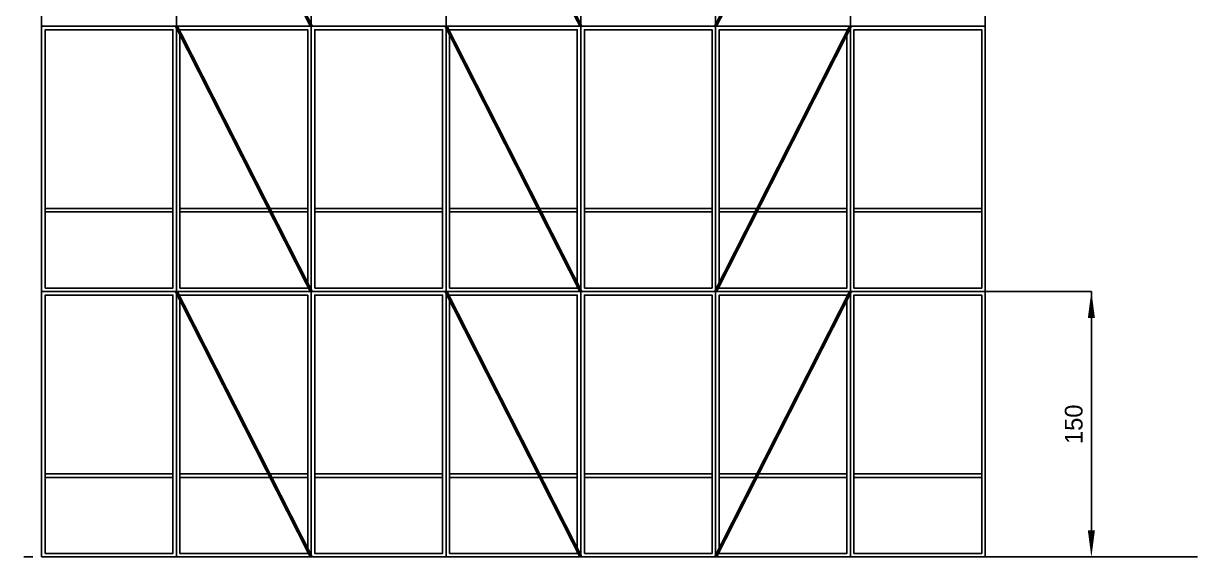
# Model space of a CAD drawing. Header units: metres. Extents: x -300 to 4827, y -95 to 2390.
# Drawn here: x 4163 to 4827, y 38 to 342 of the extents above; entities that cross this region are included whole.
import ezdxf
from ezdxf.enums import TextEntityAlignment as Align

# ---------------------------------------------------------------- set-up
doc = ezdxf.new("R2010")
doc.units = ezdxf.units.M
doc.linetypes.add('DASHED', pattern=[10, 5, -5])
for name, color, linetype in [('base_line', 7, 'CONTINUOUS'), ('diagonal_braces', 5, 'CONTINUOUS'), ('rect_polygon', 7, 'CONTINUOUS'), ('rung', 7, 'CONTINUOUS'), ('space_line', 7, 'DASHED')]:
    doc.layers.add(name, color=color, linetype=linetype)

msp = doc.modelspace()

# ---------------------------------------------------------------- linework, layer by layer
at = {"layer": 'base_line'}
for p, q in [((4706.8, 190), (4766.8, 190)), ((4766.8, 55), (4766.8, 190)), ((4173.4, 40), (4826.8, 40))]:
    msp.add_line(p, q, dxfattribs=at)
for points in [[(4766.8, 175, 4, 0.05, 0), (4766.8, 190, 4, 0.05, 0)], [(4766.8, 55, 4, 0.05, 0), (4766.8, 40, 4, 0.05, 0)]]:
    msp.add_lwpolyline(points, format="xyseb", dxfattribs=at)
at = {"layer": 'diagonal_braces'}
for points in [[(4249.6, 490, 2, 2, 0), (4325.8, 340, 2, 2, 0)], [(4249.6, 490, 2, 2, 0), (4325.8, 340, 2, 2, 0)], [(4249.6, 490, 2, 2, 0), (4325.8, 340, 2, 2, 0)], [(4249.6, 490, 2, 2, 0), (4325.8, 340, 2, 2, 0)], [(4249.6, 490, 2, 2, 0), (4325.8, 340, 2, 2, 0)], [(4249.6, 490, 2, 2, 0), (4325.8, 340, 2, 2, 0)], [(4249.6, 490, 2, 2, 0), (4325.8, 340, 2, 2, 0)], [(4249.6, 490, 2, 2, 0), (4325.8, 340, 2, 2, 0)], [(4402, 490, 2, 2, 0), (4478.2, 340, 2, 2, 0)], [(4402, 490, 2, 2, 0), (4478.2, 340, 2, 2, 0)], [(4402, 490, 2, 2, 0), (4478.2, 340, 2, 2, 0)], [(4402, 490, 2, 2, 0), (4478.2, 340, 2, 2, 0)], [(4402, 490, 2, 2, 0), (4478.2, 340, 2, 2, 0)], [(4402, 490, 2, 2, 0), (4478.2, 340, 2, 2, 0)], [(4402, 490, 2, 2, 0), (4478.2, 340, 2, 2, 0)], [(4402, 490, 2, 2, 0), (4478.2, 340, 2, 2, 0)], [(4554.4, 340, 2, 2, 0), (4630.6, 490, 2, 2, 0)], [(4554.4, 340, 2, 2, 0), (4630.6, 490, 2, 2, 0)], [(4554.4, 340, 2, 2, 0), (4630.6, 490, 2, 2, 0)], [(4554.4, 340, 2, 2, 0), (4630.6, 490, 2, 2, 0)], [(4554.4, 340, 2, 2, 0), (4630.6, 490, 2, 2, 0)], [(4554.4, 340, 2, 2, 0), (4630.6, 490, 2, 2, 0)], [(4554.4, 340, 2, 2, 0), (4630.6, 490, 2, 2, 0)], [(4554.4, 340, 2, 2, 0), (4630.6, 490, 2, 2, 0)], [(4249.6, 340, 2, 2, 0), (4325.8, 190, 2, 2, 0)], [(4249.6, 340, 2, 2, 0), (4325.8, 190, 2, 2, 0)], [(4249.6, 340, 2, 2, 0), (4325.8, 190, 2, 2, 0)], [(4249.6, 340, 2, 2, 0), (4325.8, 190, 2, 2, 0)], [(4249.6, 340, 2, 2, 0), (4325.8, 190, 2, 2, 0)], [(4249.6, 340, 2, 2, 0), (4325.8, 190, 2, 2, 0)], [(4249.6, 340, 2, 2, 0), (4325.8, 190, 2, 2, 0)], [(4249.6, 340, 2, 2, 0), (4325.8, 190, 2, 2, 0)], [(4402, 340, 2, 2, 0), (4478.2, 190, 2, 2, 0)], [(4402, 340, 2, 2, 0), (4478.2, 190, 2, 2, 0)], [(4402, 340, 2, 2, 0), (4478.2, 190, 2, 2, 0)], [(4402, 340, 2, 2, 0), (4478.2, 190, 2, 2, 0)], [(4402, 340, 2, 2, 0), (4478.2, 190, 2, 2, 0)], [(4402, 340, 2, 2, 0), (4478.2, 190, 2, 2, 0)], [(4402, 340, 2, 2, 0), (4478.2, 190, 2, 2, 0)], [(4402, 340, 2, 2, 0), (4478.2, 190, 2, 2, 0)], [(4554.4, 190, 2, 2, 0), (4630.6, 340, 2, 2, 0)], [(4554.4, 190, 2, 2, 0), (4630.6, 340, 2, 2, 0)], [(4554.4, 190, 2, 2, 0), (4630.6, 340, 2, 2, 0)], [(4554.4, 190, 2, 2, 0), (4630.6, 340, 2, 2, 0)], [(4554.4, 190, 2, 2, 0), (4630.6, 340, 2, 2, 0)], [(4554.4, 190, 2, 2, 0), (4630.6, 340, 2, 2, 0)], [(4554.4, 190, 2, 2, 0), (4630.6, 340, 2, 2, 0)], [(4554.4, 190, 2, 2, 0), (4630.6, 340, 2, 2, 0)], [(4249.6, 190, 2, 2, 0), (4325.8, 40, 2, 2, 0)], [(4249.6, 190, 2, 2, 0), (4325.8, 40, 2, 2, 0)], [(4249.6, 190, 2, 2, 0), (4325.8, 40, 2, 2, 0)], [(4249.6, 190, 2, 2, 0), (4325.8, 40, 2, 2, 0)], [(4249.6, 190, 2, 2, 0), (4325.8, 40, 2, 2, 0)], [(4249.6, 190, 2, 2, 0), (4325.8, 40, 2, 2, 0)], [(4249.6, 190, 2, 2, 0), (4325.8, 40, 2, 2, 0)], [(4249.6, 190, 2, 2, 0), (4325.8, 40, 2, 2, 0)], [(4402, 190, 2, 2, 0), (4478.2, 40, 2, 2, 0)], [(4402, 190, 2, 2, 0), (4478.2, 40, 2, 2, 0)], [(4402, 190, 2, 2, 0), (4478.2, 40, 2, 2, 0)], [(4402, 190, 2, 2, 0), (4478.2, 40, 2, 2, 0)], [(4402, 190, 2, 2, 0), (4478.2, 40, 2, 2, 0)], [(4402, 190, 2, 2, 0), (4478.2, 40, 2, 2, 0)], [(4402, 190, 2, 2, 0), (4478.2, 40, 2, 2, 0)], [(4402, 190, 2, 2, 0), (4478.2, 40, 2, 2, 0)], [(4554.4, 40, 2, 2, 0), (4630.6, 190, 2, 2, 0)], [(4554.4, 40, 2, 2, 0), (4630.6, 190, 2, 2, 0)], [(4554.4, 40, 2, 2, 0), (4630.6, 190, 2, 2, 0)], [(4554.4, 40, 2, 2, 0), (4630.6, 190, 2, 2, 0)], [(4554.4, 40, 2, 2, 0), (4630.6, 190, 2, 2, 0)], [(4554.4, 40, 2, 2, 0), (4630.6, 190, 2, 2, 0)], [(4554.4, 40, 2, 2, 0), (4630.6, 190, 2, 2, 0)], [(4554.4, 40, 2, 2, 0), (4630.6, 190, 2, 2, 0)]]:
    msp.add_lwpolyline(points, format="xyseb", dxfattribs=at)
at = {"layer": 'rect_polygon'}
for points in [[(4173.4, 340), (4173.4, 490), (4249.6, 490), (4249.6, 340)], [(4173.4, 340), (4173.4, 490), (4249.6, 490), (4249.6, 340)], [(4173.4, 340), (4173.4, 490), (4249.6, 490), (4249.6, 340)], [(4173.4, 340), (4173.4, 490), (4249.6, 490), (4249.6, 340)], [(4173.4, 340), (4173.4, 490), (4249.6, 490), (4249.6, 340)], [(4173.4, 340), (4173.4, 490), (4249.6, 490), (4249.6, 340)], [(4173.4, 340), (4173.4, 490), (4249.6, 490), (4249.6, 340)], [(4173.4, 340), (4173.4, 490), (4249.6, 490), (4249.6, 340)], [(4249.6, 340), (4249.6, 490), (4325.8, 490), (4325.8, 340)], [(4249.6, 340), (4249.6, 490), (4325.8, 490), (4325.8, 340)], [(4249.6, 340), (4249.6, 490), (4325.8, 490), (4325.8, 340)], [(4249.6, 340), (4249.6, 490), (4325.8, 490), (4325.8, 340)], [(4249.6, 340), (4249.6, 490), (4325.8, 490), (4325.8, 340)], [(4249.6, 340), (4249.6, 490), (4325.8, 490), (4325.8, 340)], [(4249.6, 340), (4249.6, 490), (4325.8, 490), (4325.8, 340)], [(4249.6, 340), (4249.6, 490), (4325.8, 490), (4325.8, 340)], [(4325.8, 340), (4325.8, 490), (4402, 490), (4402, 340)], [(4325.8, 340), (4325.8, 490), (4402, 490), (4402, 340)], [(4325.8, 340), (4325.8, 490), (4402, 490), (4402, 340)], [(4325.8, 340), (4325.8, 490), (4402, 490), (4402, 340)], [(4325.8, 340), (4325.8, 490), (4402, 490), (4402, 340)], [(4325.8, 340), (4325.8, 490), (4402, 490), (4402, 340)], [(4325.8, 340), (4325.8, 490), (4402, 490), (4402, 340)], [(4325.8, 340), (4325.8, 490), (4402, 490), (4402, 340)], [(4402, 340), (4402, 490), (4478.2, 490), (4478.2, 340)], [(4402, 340), (4402, 490), (4478.2, 490), (4478.2, 340)], [(4402, 340), (4402, 490), (4478.2, 490), (4478.2, 340)], [(4402, 340), (4402, 490), (4478.2, 490), (4478.2, 340)], [(4402, 340), (4402, 490), (4478.2, 490), (4478.2, 340)], [(4402, 340), (4402, 490), (4478.2, 490), (4478.2, 340)], [(4402, 340), (4402, 490), (4478.2, 490), (4478.2, 340)], [(4402, 340), (4402, 490), (4478.2, 490), (4478.2, 340)], [(4478.2, 340), (4478.2, 490), (4554.4, 490), (4554.4, 340)], [(4478.2, 340), (4478.2, 490), (4554.4, 490), (4554.4, 340)], [(4478.2, 340), (4478.2, 490), (4554.4, 490), (4554.4, 340)], [(4478.2, 340), (4478.2, 490), (4554.4, 490), (4554.4, 340)], [(4478.2, 340), (4478.2, 490), (4554.4, 490), (4554.4, 340)], [(4478.2, 340), (4478.2, 490), (4554.4, 490), (4554.4, 340)], [(4478.2, 340), (4478.2, 490), (4554.4, 490), (4554.4, 340)], [(4478.2, 340), (4478.2, 490), (4554.4, 490), (4554.4, 340)], [(4554.4, 340), (4554.4, 490), (4630.6, 490), (4630.6, 340)], [(4554.4, 340), (4554.4, 490), (4630.6, 490), (4630.6, 340)], [(4554.4, 340), (4554.4, 490), (4630.6, 490), (4630.6, 340)], [(4554.4, 340), (4554.4, 490), (4630.6, 490), (4630.6, 340)], [(4554.4, 340), (4554.4, 490), (4630.6, 490), (4630.6, 340)], [(4554.4, 340), (4554.4, 490), (4630.6, 490), (4630.6, 340)], [(4554.4, 340), (4554.4, 490), (4630.6, 490), (4630.6, 340)], [(4554.4, 340), (4554.4, 490), (4630.6, 490), (4630.6, 340)], [(4630.6, 340), (4630.6, 490), (4706.8, 490), (4706.8, 340)], [(4630.6, 340), (4630.6, 490), (4706.8, 490), (4706.8, 340)], [(4630.6, 340), (4630.6, 490), (4706.8, 490), (4706.8, 340)], [(4630.6, 340), (4630.6, 490), (4706.8, 490), (4706.8, 340)], [(4630.6, 340), (4630.6, 490), (4706.8, 490), (4706.8, 340)], [(4630.6, 340), (4630.6, 490), (4706.8, 490), (4706.8, 340)], [(4630.6, 340), (4630.6, 490), (4706.8, 490), (4706.8, 340)], [(4630.6, 340), (4630.6, 490), (4706.8, 490), (4706.8, 340)], [(4173.4, 190), (4173.4, 340), (4249.6, 340), (4249.6, 190)], [(4173.4, 190), (4173.4, 340), (4249.6, 340), (4249.6, 190)], [(4173.4, 190), (4173.4, 340), (4249.6, 340), (4249.6, 190)], [(4173.4, 190), (4173.4, 340), (4249.6, 340), (4249.6, 190)], [(4173.4, 190), (4173.4, 340), (4249.6, 340), (4249.6, 190)], [(4173.4, 190), (4173.4, 340), (4249.6, 340), (4249.6, 190)], [(4173.4, 190), (4173.4, 340), (4249.6, 340), (4249.6, 190)], [(4173.4, 190), (4173.4, 340), (4249.6, 340), (4249.6, 190)], [(4249.6, 190), (4249.6, 340), (4325.8, 340), (4325.8, 190)], [(4249.6, 190), (4249.6, 340), (4325.8, 340), (4325.8, 190)], [(4249.6, 190), (4249.6, 340), (4325.8, 340), (4325.8, 190)], [(4249.6, 190), (4249.6, 340), (4325.8, 340), (4325.8, 190)], [(4249.6, 190), (4249.6, 340), (4325.8, 340), (4325.8, 190)], [(4249.6, 190), (4249.6, 340), (4325.8, 340), (4325.8, 190)], [(4249.6, 190), (4249.6, 340), (4325.8, 340), (4325.8, 190)], [(4249.6, 190), (4249.6, 340), (4325.8, 340), (4325.8, 190)], [(4325.8, 190), (4325.8, 340), (4402, 340), (4402, 190)], [(4325.8, 190), (4325.8, 340), (4402, 340), (4402, 190)], [(4325.8, 190), (4325.8, 340), (4402, 340), (4402, 190)], [(4325.8, 190), (4325.8, 340), (4402, 340), (4402, 190)], [(4325.8, 190), (4325.8, 340), (4402, 340), (4402, 190)], [(4325.8, 190), (4325.8, 340), (4402, 340), (4402, 190)], [(4325.8, 190), (4325.8, 340), (4402, 340), (4402, 190)], [(4325.8, 190), (4325.8, 340), (4402, 340), (4402, 190)], [(4402, 190), (4402, 340), (4478.2, 340), (4478.2, 190)], [(4402, 190), (4402, 340), (4478.2, 340), (4478.2, 190)], [(4402, 190), (4402, 340), (4478.2, 340), (4478.2, 190)], [(4402, 190), (4402, 340), (4478.2, 340), (4478.2, 190)], [(4402, 190), (4402, 340), (4478.2, 340), (4478.2, 190)], [(4402, 190), (4402, 340), (4478.2, 340), (4478.2, 190)], [(4402, 190), (4402, 340), (4478.2, 340), (4478.2, 190)], [(4402, 190), (4402, 340), (4478.2, 340), (4478.2, 190)], [(4478.2, 190), (4478.2, 340), (4554.4, 340), (4554.4, 190)], [(4478.2, 190), (4478.2, 340), (4554.4, 340), (4554.4, 190)], [(4478.2, 190), (4478.2, 340), (4554.4, 340), (4554.4, 190)], [(4478.2, 190), (4478.2, 340), (4554.4, 340), (4554.4, 190)], [(4478.2, 190), (4478.2, 340), (4554.4, 340), (4554.4, 190)], [(4478.2, 190), (4478.2, 340), (4554.4, 340), (4554.4, 190)], [(4478.2, 190), (4478.2, 340), (4554.4, 340), (4554.4, 190)], [(4478.2, 190), (4478.2, 340), (4554.4, 340), (4554.4, 190)], [(4554.4, 190), (4554.4, 340), (4630.6, 340), (4630.6, 190)], [(4554.4, 190), (4554.4, 340), (4630.6, 340), (4630.6, 190)], [(4554.4, 190), (4554.4, 340), (4630.6, 340), (4630.6, 190)], [(4554.4, 190), (4554.4, 340), (4630.6, 340), (4630.6, 190)], [(4554.4, 190), (4554.4, 340), (4630.6, 340), (4630.6, 190)], [(4554.4, 190), (4554.4, 340), (4630.6, 340), (4630.6, 190)], [(4554.4, 190), (4554.4, 340), (4630.6, 340), (4630.6, 190)], [(4554.4, 190), (4554.4, 340), (4630.6, 340), (4630.6, 190)], [(4630.6, 190), (4630.6, 340), (4706.8, 340), (4706.8, 190)], [(4630.6, 190), (4630.6, 340), (4706.8, 340), (4706.8, 190)], [(4630.6, 190), (4630.6, 340), (4706.8, 340), (4706.8, 190)], [(4630.6, 190), (4630.6, 340), (4706.8, 340), (4706.8, 190)], [(4630.6, 190), (4630.6, 340), (4706.8, 340), (4706.8, 190)], [(4630.6, 190), (4630.6, 340), (4706.8, 340), (4706.8, 190)], [(4630.6, 190), (4630.6, 340), (4706.8, 340), (4706.8, 190)], [(4630.6, 190), (4630.6, 340), (4706.8, 340), (4706.8, 190)], [(4175.4, 192), (4175.4, 338), (4247.6, 338), (4247.6, 192)], [(4175.4, 192), (4175.4, 338), (4247.6, 338), (4247.6, 192)], [(4175.4, 192), (4175.4, 338), (4247.6, 338), (4247.6, 192)], [(4175.4, 192), (4175.4, 338), (4247.6, 338), (4247.6, 192)], [(4175.4, 192), (4175.4, 338), (4247.6, 338), (4247.6, 192)], [(4175.4, 192), (4175.4, 338), (4247.6, 338), (4247.6, 192)], [(4175.4, 192), (4175.4, 338), (4247.6, 338), (4247.6, 192)], [(4175.4, 192), (4175.4, 338), (4247.6, 338), (4247.6, 192)], [(4251.6, 192), (4251.6, 338), (4323.8, 338), (4323.8, 192)], [(4251.6, 192), (4251.6, 338), (4323.8, 338), (4323.8, 192)], [(4251.6, 192), (4251.6, 338), (4323.8, 338), (4323.8, 192)], [(4251.6, 192), (4251.6, 338), (4323.8, 338), (4323.8, 192)], [(4251.6, 192), (4251.6, 338), (4323.8, 338), (4323.8, 192)], [(4251.6, 192), (4251.6, 338), (4323.8, 338), (4323.8, 192)], [(4251.6, 192), (4251.6, 338), (4323.8, 338), (4323.8, 192)], [(4251.6, 192), (4251.6, 338), (4323.8, 338), (4323.8, 192)], [(4327.8, 192), (4327.8, 338), (4400, 338), (4400, 192)], [(4327.8, 192), (4327.8, 338), (4400, 338), (4400, 192)], [(4327.8, 192), (4327.8, 338), (4400, 338), (4400, 192)], [(4327.8, 192), (4327.8, 338), (4400, 338), (4400, 192)], [(4327.8, 192), (4327.8, 338), (4400, 338), (4400, 192)], [(4327.8, 192), (4327.8, 338), (4400, 338), (4400, 192)], [(4327.8, 192), (4327.8, 338), (4400, 338), (4400, 192)], [(4327.8, 192), (4327.8, 338), (4400, 338), (4400, 192)], [(4404, 192), (4404, 338), (4476.2, 338), (4476.2, 192)], [(4404, 192), (4404, 338), (4476.2, 338), (4476.2, 192)], [(4404, 192), (4404, 338), (4476.2, 338), (4476.2, 192)], [(4404, 192), (4404, 338), (4476.2, 338), (4476.2, 192)], [(4404, 192), (4404, 338), (4476.2, 338), (4476.2, 192)], [(4404, 192), (4404, 338), (4476.2, 338), (4476.2, 192)], [(4404, 192), (4404, 338), (4476.2, 338), (4476.2, 192)], [(4404, 192), (4404, 338), (4476.2, 338), (4476.2, 192)], [(4480.2, 192), (4480.2, 338), (4552.4, 338), (4552.4, 192)], [(4480.2, 192), (4480.2, 338), (4552.4, 338), (4552.4, 192)], [(4480.2, 192), (4480.2, 338), (4552.4, 338), (4552.4, 192)], [(4480.2, 192), (4480.2, 338), (4552.4, 338), (4552.4, 192)], [(4480.2, 192), (4480.2, 338), (4552.4, 338), (4552.4, 192)], [(4480.2, 192), (4480.2, 338), (4552.4, 338), (4552.4, 192)], [(4480.2, 192), (4480.2, 338), (4552.4, 338), (4552.4, 192)], [(4480.2, 192), (4480.2, 338), (4552.4, 338), (4552.4, 192)], [(4556.4, 192), (4556.4, 338), (4628.6, 338), (4628.6, 192)], [(4556.4, 192), (4556.4, 338), (4628.6, 338), (4628.6, 192)], [(4556.4, 192), (4556.4, 338), (4628.6, 338), (4628.6, 192)], [(4556.4, 192), (4556.4, 338), (4628.6, 338), (4628.6, 192)], [(4556.4, 192), (4556.4, 338), (4628.6, 338), (4628.6, 192)], [(4556.4, 192), (4556.4, 338), (4628.6, 338), (4628.6, 192)], [(4556.4, 192), (4556.4, 338), (4628.6, 338), (4628.6, 192)], [(4556.4, 192), (4556.4, 338), (4628.6, 338), (4628.6, 192)], [(4632.6, 192), (4632.6, 338), (4704.8, 338), (4704.8, 192)], [(4632.6, 192), (4632.6, 338), (4704.8, 338), (4704.8, 192)], [(4632.6, 192), (4632.6, 338), (4704.8, 338), (4704.8, 192)], [(4632.6, 192), (4632.6, 338), (4704.8, 338), (4704.8, 192)], [(4632.6, 192), (4632.6, 338), (4704.8, 338), (4704.8, 192)], [(4632.6, 192), (4632.6, 338), (4704.8, 338), (4704.8, 192)], [(4632.6, 192), (4632.6, 338), (4704.8, 338), (4704.8, 192)], [(4632.6, 192), (4632.6, 338), (4704.8, 338), (4704.8, 192)], [(4173.4, 40), (4173.4, 190), (4249.6, 190), (4249.6, 40)], [(4173.4, 40), (4173.4, 190), (4249.6, 190), (4249.6, 40)], [(4173.4, 40), (4173.4, 190), (4249.6, 190), (4249.6, 40)], [(4173.4, 40), (4173.4, 190), (4249.6, 190), (4249.6, 40)], [(4173.4, 40), (4173.4, 190), (4249.6, 190), (4249.6, 40)], [(4173.4, 40), (4173.4, 190), (4249.6, 190), (4249.6, 40)], [(4173.4, 40), (4173.4, 190), (4249.6, 190), (4249.6, 40)], [(4173.4, 40), (4173.4, 190), (4249.6, 190), (4249.6, 40)], [(4175.4, 42), (4175.4, 188), (4247.6, 188), (4247.6, 42)], [(4175.4, 42), (4175.4, 188), (4247.6, 188), (4247.6, 42)], [(4175.4, 42), (4175.4, 188), (4247.6, 188), (4247.6, 42)], [(4175.4, 42), (4175.4, 188), (4247.6, 188), (4247.6, 42)], [(4175.4, 42), (4175.4, 188), (4247.6, 188), (4247.6, 42)], [(4175.4, 42), (4175.4, 188), (4247.6, 188), (4247.6, 42)], [(4175.4, 42), (4175.4, 188), (4247.6, 188), (4247.6, 42)], [(4175.4, 42), (4175.4, 188), (4247.6, 188), (4247.6, 42)], [(4249.6, 40), (4249.6, 190), (4325.8, 190), (4325.8, 40)], [(4249.6, 40), (4249.6, 190), (4325.8, 190), (4325.8, 40)], [(4249.6, 40), (4249.6, 190), (4325.8, 190), (4325.8, 40)], [(4249.6, 40), (4249.6, 190), (4325.8, 190), (4325.8, 40)], [(4249.6, 40), (4249.6, 190), (4325.8, 190), (4325.8, 40)], [(4249.6, 40), (4249.6, 190), (4325.8, 190), (4325.8, 40)], [(4249.6, 40), (4249.6, 190), (4325.8, 190), (4325.8, 40)], [(4249.6, 40), (4249.6, 190), (4325.8, 190), (4325.8, 40)], [(4251.6, 42), (4251.6, 188), (4323.8, 188), (4323.8, 42)], [(4251.6, 42), (4251.6, 188), (4323.8, 188), (4323.8, 42)], [(4251.6, 42), (4251.6, 188), (4323.8, 188), (4323.8, 42)], [(4251.6, 42), (4251.6, 188), (4323.8, 188), (4323.8, 42)], [(4251.6, 42), (4251.6, 188), (4323.8, 188), (4323.8, 42)], [(4251.6, 42), (4251.6, 188), (4323.8, 188), (4323.8, 42)], [(4251.6, 42), (4251.6, 188), (4323.8, 188), (4323.8, 42)], [(4251.6, 42), (4251.6, 188), (4323.8, 188), (4323.8, 42)], [(4325.8, 40), (4325.8, 190), (4402, 190), (4402, 40)], [(4325.8, 40), (4325.8, 190), (4402, 190), (4402, 40)], [(4325.8, 40), (4325.8, 190), (4402, 190), (4402, 40)], [(4325.8, 40), (4325.8, 190), (4402, 190), (4402, 40)], [(4325.8, 40), (4325.8, 190), (4402, 190), (4402, 40)], [(4325.8, 40), (4325.8, 190), (4402, 190), (4402, 40)], [(4325.8, 40), (4325.8, 190), (4402, 190), (4402, 40)], [(4325.8, 40), (4325.8, 190), (4402, 190), (4402, 40)], [(4327.8, 42), (4327.8, 188), (4400, 188), (4400, 42)], [(4327.8, 42), (4327.8, 188), (4400, 188), (4400, 42)], [(4327.8, 42), (4327.8, 188), (4400, 188), (4400, 42)], [(4327.8, 42), (4327.8, 188), (4400, 188), (4400, 42)], [(4327.8, 42), (4327.8, 188), (4400, 188), (4400, 42)], [(4327.8, 42), (4327.8, 188), (4400, 188), (4400, 42)], [(4327.8, 42), (4327.8, 188), (4400, 188), (4400, 42)], [(4327.8, 42), (4327.8, 188), (4400, 188), (4400, 42)], [(4402, 40), (4402, 190), (4478.2, 190), (4478.2, 40)], [(4402, 40), (4402, 190), (4478.2, 190), (4478.2, 40)], [(4402, 40), (4402, 190), (4478.2, 190), (4478.2, 40)], [(4402, 40), (4402, 190), (4478.2, 190), (4478.2, 40)], [(4402, 40), (4402, 190), (4478.2, 190), (4478.2, 40)], [(4402, 40), (4402, 190), (4478.2, 190), (4478.2, 40)], [(4402, 40), (4402, 190), (4478.2, 190), (4478.2, 40)], [(4402, 40), (4402, 190), (4478.2, 190), (4478.2, 40)], [(4404, 42), (4404, 188), (4476.2, 188), (4476.2, 42)], [(4404, 42), (4404, 188), (4476.2, 188), (4476.2, 42)], [(4404, 42), (4404, 188), (4476.2, 188), (4476.2, 42)], [(4404, 42), (4404, 188), (4476.2, 188), (4476.2, 42)], [(4404, 42), (4404, 188), (4476.2, 188), (4476.2, 42)], [(4404, 42), (4404, 188), (4476.2, 188), (4476.2, 42)], [(4404, 42), (4404, 188), (4476.2, 188), (4476.2, 42)], [(4404, 42), (4404, 188), (4476.2, 188), (4476.2, 42)], [(4478.2, 40), (4478.2, 190), (4554.4, 190), (4554.4, 40)], [(4478.2, 40), (4478.2, 190), (4554.4, 190), (4554.4, 40)], [(4478.2, 40), (4478.2, 190), (4554.4, 190), (4554.4, 40)], [(4478.2, 40), (4478.2, 190), (4554.4, 190), (4554.4, 40)], [(4478.2, 40), (4478.2, 190), (4554.4, 190), (4554.4, 40)], [(4478.2, 40), (4478.2, 190), (4554.4, 190), (4554.4, 40)], [(4478.2, 40), (4478.2, 190), (4554.4, 190), (4554.4, 40)], [(4478.2, 40), (4478.2, 190), (4554.4, 190), (4554.4, 40)], [(4480.2, 42), (4480.2, 188), (4552.4, 188), (4552.4, 42)], [(4480.2, 42), (4480.2, 188), (4552.4, 188), (4552.4, 42)], [(4480.2, 42), (4480.2, 188), (4552.4, 188), (4552.4, 42)], [(4480.2, 42), (4480.2, 188), (4552.4, 188), (4552.4, 42)], [(4480.2, 42), (4480.2, 188), (4552.4, 188), (4552.4, 42)], [(4480.2, 42), (4480.2, 188), (4552.4, 188), (4552.4, 42)], [(4480.2, 42), (4480.2, 188), (4552.4, 188), (4552.4, 42)], [(4480.2, 42), (4480.2, 188), (4552.4, 188), (4552.4, 42)], [(4554.4, 40), (4554.4, 190), (4630.6, 190), (4630.6, 40)], [(4554.4, 40), (4554.4, 190), (4630.6, 190), (4630.6, 40)], [(4554.4, 40), (4554.4, 190), (4630.6, 190), (4630.6, 40)], [(4554.4, 40), (4554.4, 190), (4630.6, 190), (4630.6, 40)], [(4554.4, 40), (4554.4, 190), (4630.6, 190), (4630.6, 40)], [(4554.4, 40), (4554.4, 190), (4630.6, 190), (4630.6, 40)], [(4554.4, 40), (4554.4, 190), (4630.6, 190), (4630.6, 40)], [(4554.4, 40), (4554.4, 190), (4630.6, 190), (4630.6, 40)], [(4556.4, 42), (4556.4, 188), (4628.6, 188), (4628.6, 42)], [(4556.4, 42), (4556.4, 188), (4628.6, 188), (4628.6, 42)], [(4556.4, 42), (4556.4, 188), (4628.6, 188), (4628.6, 42)], [(4556.4, 42), (4556.4, 188), (4628.6, 188), (4628.6, 42)], [(4556.4, 42), (4556.4, 188), (4628.6, 188), (4628.6, 42)], [(4556.4, 42), (4556.4, 188), (4628.6, 188), (4628.6, 42)], [(4556.4, 42), (4556.4, 188), (4628.6, 188), (4628.6, 42)], [(4556.4, 42), (4556.4, 188), (4628.6, 188), (4628.6, 42)], [(4630.6, 40), (4630.6, 190), (4706.8, 190), (4706.8, 40)], [(4630.6, 40), (4630.6, 190), (4706.8, 190), (4706.8, 40)], [(4630.6, 40), (4630.6, 190), (4706.8, 190), (4706.8, 40)], [(4630.6, 40), (4630.6, 190), (4706.8, 190), (4706.8, 40)], [(4630.6, 40), (4630.6, 190), (4706.8, 190), (4706.8, 40)], [(4630.6, 40), (4630.6, 190), (4706.8, 190), (4706.8, 40)], [(4630.6, 40), (4630.6, 190), (4706.8, 190), (4706.8, 40)], [(4630.6, 40), (4630.6, 190), (4706.8, 190), (4706.8, 40)], [(4632.6, 42), (4632.6, 188), (4704.8, 188), (4704.8, 42)], [(4632.6, 42), (4632.6, 188), (4704.8, 188), (4704.8, 42)], [(4632.6, 42), (4632.6, 188), (4704.8, 188), (4704.8, 42)], [(4632.6, 42), (4632.6, 188), (4704.8, 188), (4704.8, 42)], [(4632.6, 42), (4632.6, 188), (4704.8, 188), (4704.8, 42)], [(4632.6, 42), (4632.6, 188), (4704.8, 188), (4704.8, 42)], [(4632.6, 42), (4632.6, 188), (4704.8, 188), (4704.8, 42)], [(4632.6, 42), (4632.6, 188), (4704.8, 188), (4704.8, 42)]]:
    msp.add_lwpolyline(points, close=True, dxfattribs=at)
at = {"layer": 'rung'}
for p, q in [((4175.4, 237), (4247.6, 237)), ((4175.4, 237), (4247.6, 237)), ((4175.4, 237), (4247.6, 237)), ((4175.4, 237), (4247.6, 237)), ((4175.4, 237), (4247.6, 237)), ((4175.4, 237), (4247.6, 237)), ((4175.4, 237), (4247.6, 237)), ((4175.4, 237), (4247.6, 237)), ((4175.4, 235), (4247.6, 235)), ((4175.4, 235), (4247.6, 235)), ((4175.4, 235), (4247.6, 235)), ((4175.4, 235), (4247.6, 235)), ((4175.4, 235), (4247.6, 235)), ((4175.4, 235), (4247.6, 235)), ((4175.4, 235), (4247.6, 235)), ((4175.4, 235), (4247.6, 235)), ((4251.6, 237), (4323.8, 237)), ((4251.6, 237), (4323.8, 237)), ((4251.6, 237), (4323.8, 237)), ((4251.6, 237), (4323.8, 237)), ((4251.6, 237), (4323.8, 237)), ((4251.6, 237), (4323.8, 237)), ((4251.6, 237), (4323.8, 237)), ((4251.6, 237), (4323.8, 237)), ((4251.6, 235), (4323.8, 235)), ((4251.6, 235), (4323.8, 235)), ((4251.6, 235), (4323.8, 235)), ((4251.6, 235), (4323.8, 235)), ((4251.6, 235), (4323.8, 235)), ((4251.6, 235), (4323.8, 235)), ((4251.6, 235), (4323.8, 235)), ((4251.6, 235), (4323.8, 235)), ((4327.8, 237), (4400, 237)), ((4327.8, 237), (4400, 237)), ((4327.8, 237), (4400, 237)), ((4327.8, 237), (4400, 237)), ((4327.8, 237), (4400, 237)), ((4327.8, 237), (4400, 237)), ((4327.8, 237), (4400, 237)), ((4327.8, 237), (4400, 237)), ((4327.8, 235), (4400, 235)), ((4327.8, 235), (4400, 235)), ((4327.8, 235), (4400, 235)), ((4327.8, 235), (4400, 235)), ((4327.8, 235), (4400, 235)), ((4327.8, 235), (4400, 235)), ((4327.8, 235), (4400, 235)), ((4327.8, 235), (4400, 235)), ((4404, 237), (4476.2, 237)), ((4404, 237), (4476.2, 237)), ((4404, 237), (4476.2, 237)), ((4404, 237), (4476.2, 237)), ((4404, 237), (4476.2, 237)), ((4404, 237), (4476.2, 237)), ((4404, 237), (4476.2, 237)), ((4404, 237), (4476.2, 237)), ((4404, 235), (4476.2, 235)), ((4404, 235), (4476.2, 235)), ((4404, 235), (4476.2, 235)), ((4404, 235), (4476.2, 235)), ((4404, 235), (4476.2, 235)), ((4404, 235), (4476.2, 235)), ((4404, 235), (4476.2, 235)), ((4404, 235), (4476.2, 235)), ((4480.2, 237), (4552.4, 237)), ((4480.2, 237), (4552.4, 237)), ((4480.2, 237), (4552.4, 237)), ((4480.2, 237), (4552.4, 237)), ((4480.2, 237), (4552.4, 237)), ((4480.2, 237), (4552.4, 237)), ((4480.2, 237), (4552.4, 237)), ((4480.2, 237), (4552.4, 237)), ((4480.2, 235), (4552.4, 235)), ((4480.2, 235), (4552.4, 235)), ((4480.2, 235), (4552.4, 235)), ((4480.2, 235), (4552.4, 235)), ((4480.2, 235), (4552.4, 235)), ((4480.2, 235), (4552.4, 235)), ((4480.2, 235), (4552.4, 235)), ((4480.2, 235), (4552.4, 235)), ((4556.4, 237), (4628.6, 237)), ((4556.4, 237), (4628.6, 237)), ((4556.4, 237), (4628.6, 237)), ((4556.4, 237), (4628.6, 237)), ((4556.4, 237), (4628.6, 237)), ((4556.4, 237), (4628.6, 237)), ((4556.4, 237), (4628.6, 237)), ((4556.4, 237), (4628.6, 237)), ((4556.4, 235), (4628.6, 235)), ((4556.4, 235), (4628.6, 235)), ((4556.4, 235), (4628.6, 235)), ((4556.4, 235), (4628.6, 235)), ((4556.4, 235), (4628.6, 235)), ((4556.4, 235), (4628.6, 235)), ((4556.4, 235), (4628.6, 235)), ((4556.4, 235), (4628.6, 235)), ((4632.6, 237), (4704.8, 237)), ((4632.6, 237), (4704.8, 237)), ((4632.6, 237), (4704.8, 237)), ((4632.6, 237), (4704.8, 237)), ((4632.6, 237), (4704.8, 237)), ((4632.6, 237), (4704.8, 237)), ((4632.6, 237), (4704.8, 237)), ((4632.6, 237), (4704.8, 237)), ((4632.6, 235), (4704.8, 235)), ((4632.6, 235), (4704.8, 235)), ((4632.6, 235), (4704.8, 235)), ((4632.6, 235), (4704.8, 235)), ((4632.6, 235), (4704.8, 235)), ((4632.6, 235), (4704.8, 235)), ((4632.6, 235), (4704.8, 235)), ((4632.6, 235), (4704.8, 235)), ((4175.4, 87), (4247.6, 87)), ((4175.4, 87), (4247.6, 87)), ((4175.4, 87), (4247.6, 87)), ((4175.4, 87), (4247.6, 87)), ((4175.4, 87), (4247.6, 87)), ((4175.4, 87), (4247.6, 87)), ((4175.4, 87), (4247.6, 87)), ((4175.4, 87), (4247.6, 87)), ((4251.6, 87), (4323.8, 87)), ((4251.6, 87), (4323.8, 87)), ((4251.6, 87), (4323.8, 87)), ((4251.6, 87), (4323.8, 87)), ((4251.6, 87), (4323.8, 87)), ((4251.6, 87), (4323.8, 87)), ((4251.6, 87), (4323.8, 87)), ((4251.6, 87), (4323.8, 87)), ((4327.8, 87), (4400, 87)), ((4327.8, 87), (4400, 87)), ((4327.8, 87), (4400, 87)), ((4327.8, 87), (4400, 87)), ((4327.8, 87), (4400, 87)), ((4327.8, 87), (4400, 87)), ((4327.8, 87), (4400, 87)), ((4327.8, 87), (4400, 87)), ((4404, 87), (4476.2, 87)), ((4404, 87), (4476.2, 87)), ((4404, 87), (4476.2, 87)), ((4404, 87), (4476.2, 87)), ((4404, 87), (4476.2, 87)), ((4404, 87), (4476.2, 87)), ((4404, 87), (4476.2, 87)), ((4404, 87), (4476.2, 87)), ((4480.2, 87), (4552.4, 87)), ((4480.2, 87), (4552.4, 87)), ((4480.2, 87), (4552.4, 87)), ((4480.2, 87), (4552.4, 87)), ((4480.2, 87), (4552.4, 87)), ((4480.2, 87), (4552.4, 87)), ((4480.2, 87), (4552.4, 87)), ((4480.2, 87), (4552.4, 87)), ((4556.4, 87), (4628.6, 87)), ((4556.4, 87), (4628.6, 87)), ((4556.4, 87), (4628.6, 87)), ((4556.4, 87), (4628.6, 87)), ((4556.4, 87), (4628.6, 87)), ((4556.4, 87), (4628.6, 87)), ((4556.4, 87), (4628.6, 87)), ((4556.4, 87), (4628.6, 87)), ((4632.6, 87), (4704.8, 87)), ((4632.6, 87), (4704.8, 87)), ((4632.6, 87), (4704.8, 87)), ((4632.6, 87), (4704.8, 87)), ((4632.6, 87), (4704.8, 87)), ((4632.6, 87), (4704.8, 87)), ((4632.6, 87), (4704.8, 87)), ((4632.6, 87), (4704.8, 87)), ((4175.4, 85), (4247.6, 85)), ((4175.4, 85), (4247.6, 85)), ((4175.4, 85), (4247.6, 85)), ((4175.4, 85), (4247.6, 85)), ((4175.4, 85), (4247.6, 85)), ((4175.4, 85), (4247.6, 85)), ((4175.4, 85), (4247.6, 85)), ((4175.4, 85), (4247.6, 85)), ((4251.6, 85), (4323.8, 85)), ((4251.6, 85), (4323.8, 85)), ((4251.6, 85), (4323.8, 85)), ((4251.6, 85), (4323.8, 85)), ((4251.6, 85), (4323.8, 85)), ((4251.6, 85), (4323.8, 85)), ((4251.6, 85), (4323.8, 85)), ((4251.6, 85), (4323.8, 85)), ((4327.8, 85), (4400, 85)), ((4327.8, 85), (4400, 85)), ((4327.8, 85), (4400, 85)), ((4327.8, 85), (4400, 85)), ((4327.8, 85), (4400, 85)), ((4327.8, 85), (4400, 85)), ((4327.8, 85), (4400, 85)), ((4327.8, 85), (4400, 85)), ((4404, 85), (4476.2, 85)), ((4404, 85), (4476.2, 85)), ((4404, 85), (4476.2, 85)), ((4404, 85), (4476.2, 85)), ((4404, 85), (4476.2, 85)), ((4404, 85), (4476.2, 85)), ((4404, 85), (4476.2, 85)), ((4404, 85), (4476.2, 85)), ((4480.2, 85), (4552.4, 85)), ((4480.2, 85), (4552.4, 85)), ((4480.2, 85), (4552.4, 85)), ((4480.2, 85), (4552.4, 85)), ((4480.2, 85), (4552.4, 85)), ((4480.2, 85), (4552.4, 85)), ((4480.2, 85), (4552.4, 85)), ((4480.2, 85), (4552.4, 85)), ((4556.4, 85), (4628.6, 85)), ((4556.4, 85), (4628.6, 85)), ((4556.4, 85), (4628.6, 85)), ((4556.4, 85), (4628.6, 85)), ((4556.4, 85), (4628.6, 85)), ((4556.4, 85), (4628.6, 85)), ((4556.4, 85), (4628.6, 85)), ((4556.4, 85), (4628.6, 85)), ((4632.6, 85), (4704.8, 85)), ((4632.6, 85), (4704.8, 85)), ((4632.6, 85), (4704.8, 85)), ((4632.6, 85), (4704.8, 85)), ((4632.6, 85), (4704.8, 85)), ((4632.6, 85), (4704.8, 85)), ((4632.6, 85), (4704.8, 85)), ((4632.6, 85), (4704.8, 85))]:
    msp.add_line(p, q, dxfattribs=at)
at = {"layer": 'space_line'}
msp.add_line((3773.4, 40), (4173.4, 40), dxfattribs=at)

# ---------------------------------------------------------------- texts
at = {"layer": 'base_line'}
msp.add_text('150', height=10, rotation=90, dxfattribs=at).set_placement((4756.8, 115), align=Align.MIDDLE_CENTER)

doc.saveas('drawing.dxf')
